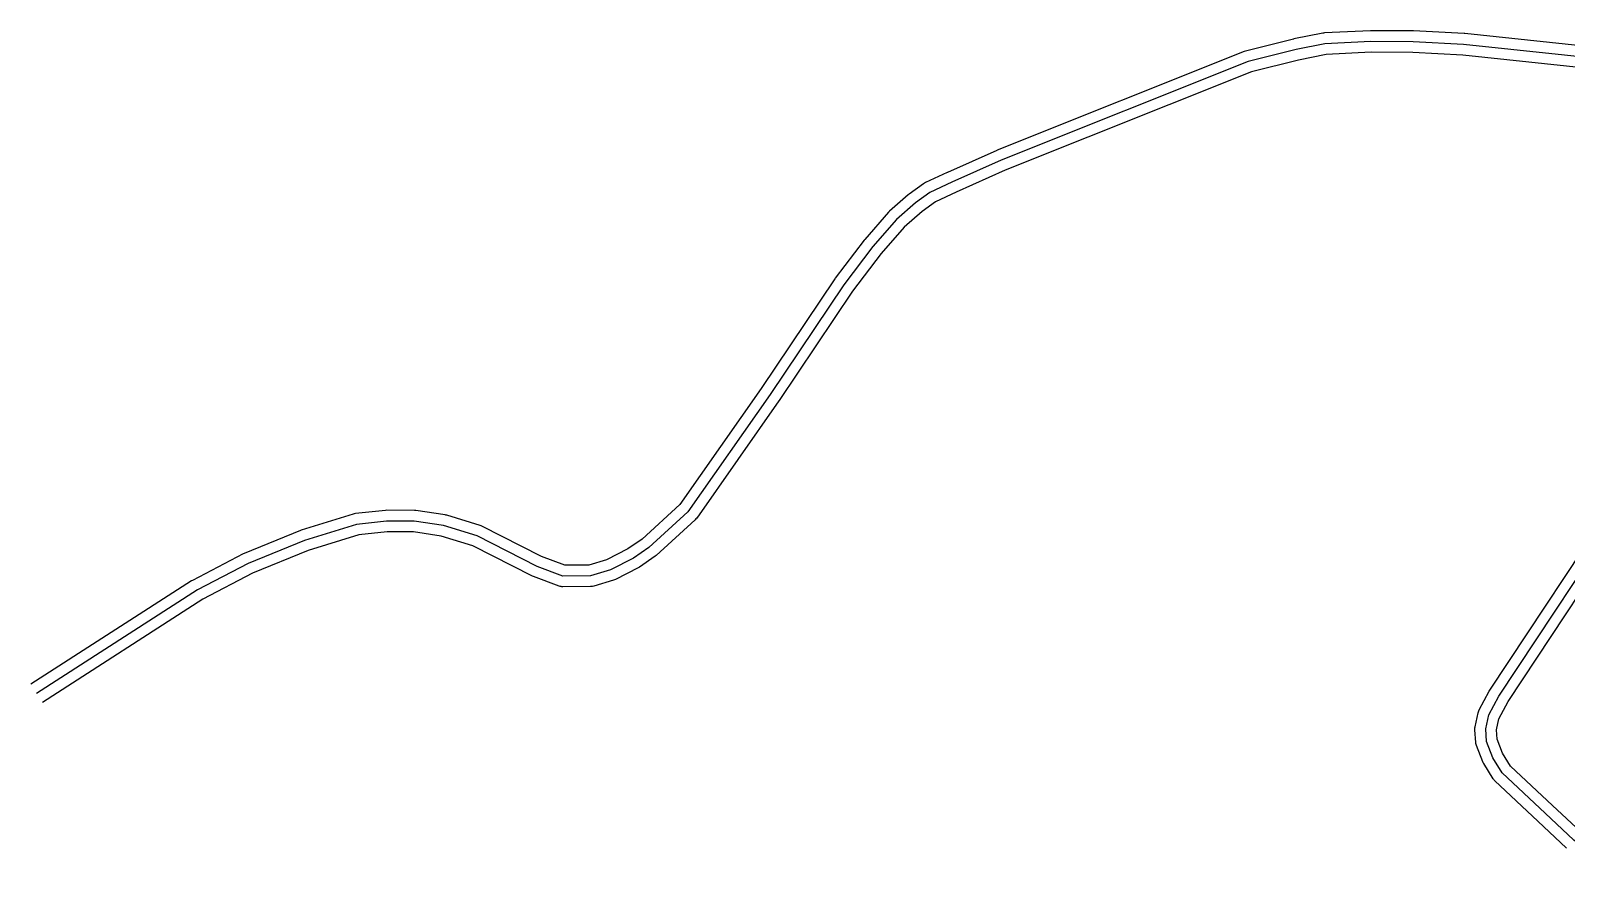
# Model space of a CAD drawing. Header units: metres. Extents: x -746 to 502, y -636 to 300.
# Drawn here: x -746.2 to -318.8, y -349.3 to -114.1 of the extents above; entities that cross this region are included whole.
import ezdxf

# ---------------------------------------------------------------- set-up
doc = ezdxf.new("R2010")
doc.units = ezdxf.units.M
doc.layers.add('TOPO_ROAD', color=3, linetype='Continuous')

msp = doc.modelspace()

# ---------------------------------------------------------------- linework, layer by layer
at = {"layer": 'TOPO_ROAD', "color": 251}
for points in [[(-305.98, -119.27), (-347.06, -114.9), (-347.22, -114.89), (-361.29, -114.15), (-361.43, -114.15), (-373.15, -114.08), (-373.32, -114.08), (-386.11, -114.71), (-386.33, -114.73), (-386.55, -114.76), (-394.59, -116.38), (-394.74, -116.41), (-408.1, -119.78), (-408.48, -119.91), (-477.22, -147.38), (-477.33, -147.43), (-491.06, -153.55), (-491.1, -153.57), (-497.17, -156.4), (-497.42, -156.53), (-497.66, -156.69), (-501.73, -159.64), (-501.95, -159.81), (-507.16, -164.39), (-507.44, -164.67), (-514.06, -172.25), (-514.18, -172.4), (-522.28, -183.03), (-522.39, -183.18), (-542.86, -213.75), (-565.55, -246.09), (-575.98, -255.67), (-579.98, -258.43), (-585.96, -261.46), (-590.82, -262.92), (-597.54, -262.97), (-603.99, -260.55), (-620.62, -252.11), (-620.85, -252), (-621.09, -251.92), (-630.42, -249.03), (-630.64, -248.97), (-630.86, -248.93), (-638.99, -247.72), (-639.42, -247.69), (-647.12, -247.65), (-647.46, -247.67), (-655.84, -248.58), (-656.13, -248.63), (-656.41, -248.7), (-670.9, -253.21), (-671.14, -253.3), (-686.82, -259.66), (-687.08, -259.78), (-701.18, -267.17), (-701.42, -267.3), (-746.21, -296.12)], [(-306.47, -125.25), (-347.61, -120.88), (-361.54, -120.15), (-373.11, -120.08), (-385.59, -120.69), (-393.34, -122.25), (-406.44, -125.55), (-474.94, -152.93), (-488.59, -159.02), (-494.37, -161.72), (-498.1, -164.41), (-503.05, -168.77), (-509.47, -176.12), (-517.46, -186.59), (-537.89, -217.11), (-537.93, -217.17), (-560.82, -249.81), (-561.03, -250.06), (-561.25, -250.29), (-572.08, -260.23), (-572.4, -260.48), (-576.73, -263.48), (-577.08, -263.69), (-583.48, -266.94), (-583.73, -267.05), (-583.98, -267.13), (-589.51, -268.79), (-589.79, -268.85), (-590.06, -268.9), (-590.35, -268.91), (-598.05, -268.97), (-598.33, -268.96), (-598.6, -268.93), (-598.87, -268.87), (-599.13, -268.78), (-606.26, -266.1), (-606.56, -265.97), (-623.11, -257.57), (-631.97, -254.83), (-639.66, -253.69), (-646.98, -253.65), (-654.9, -254.52), (-669, -258.9), (-684.43, -265.17), (-698.28, -272.42), (-742.96, -301.17)]]:
    msp.add_lwpolyline(points, dxfattribs=at)
at = {"layer": 'TOPO_ROAD', "color": 3}
msp.add_lwpolyline([(-306.15, -122.27), (-347.38, -117.89), (-361.45, -117.15), (-373.17, -117.08), (-385.96, -117.7), (-394, -119.32), (-407.37, -122.69), (-476.11, -150.16), (-489.83, -156.29), (-495.9, -159.12), (-499.97, -162.07), (-505.18, -166.65), (-511.8, -174.22), (-519.9, -184.84), (-540.38, -215.44), (-563.28, -248.08), (-574.11, -258.02), (-578.44, -261.01), (-584.84, -264.26), (-590.37, -265.91), (-598.08, -265.97), (-605.2, -263.3), (-621.98, -254.78), (-631.31, -251.9), (-639.43, -250.69), (-647.14, -250.65), (-655.52, -251.57), (-670.01, -256.08), (-685.69, -262.44), (-699.79, -269.82), (-744.58, -298.64)], dxfattribs=at)
at = {"layer": 'TOPO_ROAD', "color": 3, "elevation": 582.56}
msp.add_lwpolyline([(-297.77, -349.32), (-307.81, -344.99), (-311.95, -342.97), (-316.67, -339.57), (-324.66, -332.03), (-336.6, -320.81), (-339.24, -316.61), (-340.98, -312.08), (-341.22, -308.57), (-340.39, -304.67), (-337.57, -299.41), (-301.32, -244.61), (-283.95, -219.78), (-274.57, -206.46), (-261.93, -191.67), (-254.51, -185.37), (-226.94, -168.34)], dxfattribs=at)
at = {"layer": 'TOPO_ROAD', "color": 251, "elevation": 582.56}
for points in [[(-296.58, -346.57), (-306.56, -342.26), (-310.4, -340.39), (-314.75, -337.25), (-322.6, -329.85), (-322.61, -329.84), (-334.27, -318.89), (-336.54, -315.27), (-338.02, -311.43), (-338.2, -308.78), (-337.55, -305.71), (-334.99, -300.95), (-298.83, -246.29), (-281.5, -221.5), (-272.19, -208.3), (-259.81, -193.8), (-252.74, -187.8), (-225.37, -170.9)], [(-318.72, -341.76), (-326.72, -334.22), (-338.66, -323), (-338.83, -322.82), (-339, -322.62), (-339.14, -322.41), (-341.78, -318.21), (-341.92, -317.96), (-342.04, -317.69), (-343.78, -313.16), (-343.87, -312.88), (-343.94, -312.58), (-343.97, -312.29), (-344.21, -308.77), (-344.22, -308.5), (-344.2, -308.22), (-344.16, -307.94), (-343.33, -304.05), (-343.26, -303.77), (-343.16, -303.5), (-343.04, -303.25), (-340.21, -297.99), (-340.07, -297.76), (-303.82, -242.95)]]:
    msp.add_lwpolyline(points, dxfattribs=at)

doc.saveas('drawing.dxf')
